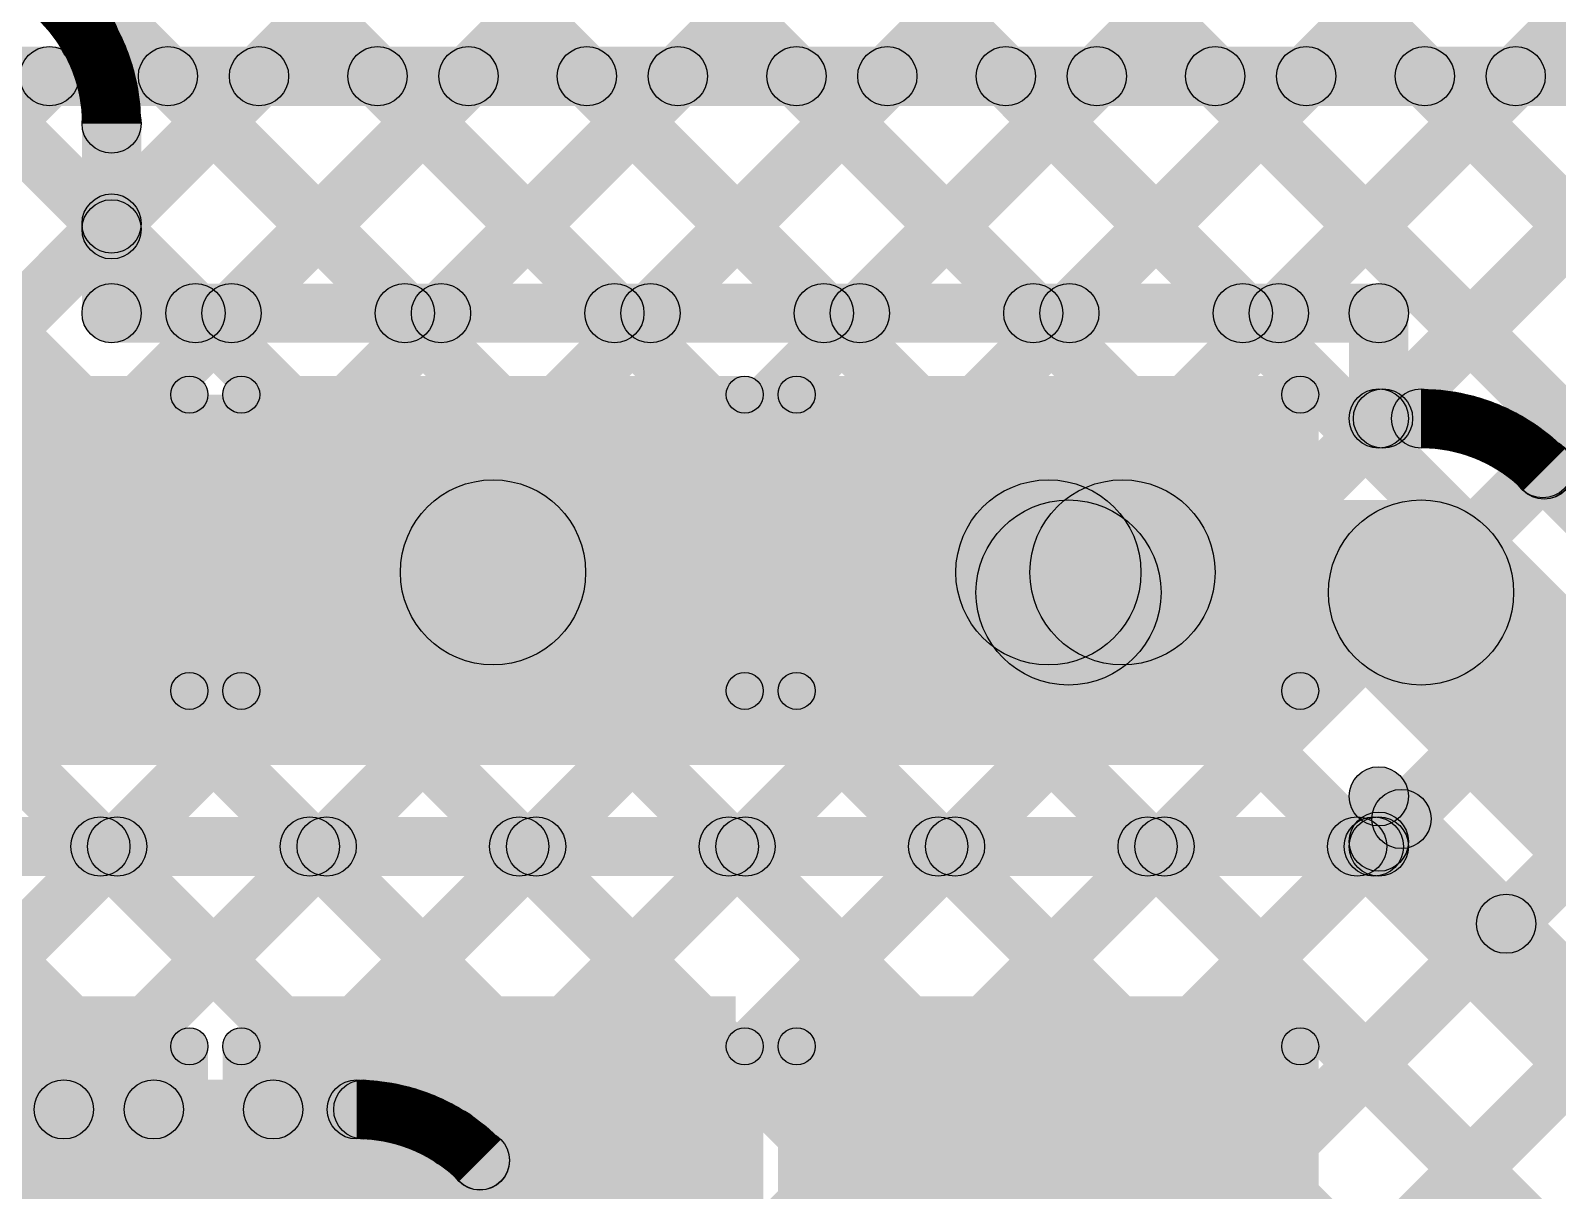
# Model space of a CAD drawing. Header units: millimetres. Extents: x -0.28 to 3.03, y -0.05 to 3.12.
# Drawn here: x 1.6239 to 1.8301, y 2.2626 to 2.4192 of the extents above; entities that cross this region are included whole.
import ezdxf

# ---------------------------------------------------------------- set-up
doc = ezdxf.new("R2010")
doc.units = ezdxf.units.MM
doc.header["$MEASUREMENT"] = 0
for name, color, linetype in [('BottomLayer', 5, 'Continuous'), ('TopLayer', 1, 'Continuous'), ('TopOverlay', 2, 'Continuous'), ('TopPaste', 8, 'Continuous'), ('TopSolder', 216, 'Continuous')]:
    doc.layers.add(name, color=color, linetype=linetype)

# ---------------------------------------------------------------- blocks, each defined once
blk = doc.blocks.new('C__0805_84')
at = {"layer": 'TopLayer'}
for points in [[(-0.06, 0.03), (-0.02, 0.03), (-0.02, -0.03), (-0.06, -0.03)], [(0.02, 0.03), (0.06, 0.03), (0.06, -0.03), (0.02, -0.03)]]:
    blk.add_hatch(color=1, dxfattribs=at).paths.add_polyline_path(points)
at = {"layer": 'TopOverlay'}
h = blk.add_hatch(color=2, dxfattribs=at)
edge = h.paths.add_edge_path()
edge.add_arc((-0.064, 0.034), 0.0025, 0, 360)
h = blk.add_hatch(color=2, dxfattribs=at)
edge = h.paths.add_edge_path()
edge.add_arc((-0.064, 0.034), 0.0025, 0, 360)
for points in [[(-0.024, 0.0365), (-0.024, 0.0315), (-0.064, 0.0315), (-0.064, 0.0365)], [(0.064, 0.0365), (0.064, 0.0315), (0.024, 0.0315), (0.024, 0.0365)], [(-0.0615, -0.034), (-0.0665, -0.034), (-0.0665, 0.034), (-0.0615, 0.034)], [(0.0665, -0.034), (0.0615, -0.034), (0.0615, 0.034), (0.0665, 0.034)], [(-0.024, -0.0315), (-0.024, -0.0365), (-0.064, -0.0365), (-0.064, -0.0315)], [(0.064, -0.0315), (0.064, -0.0365), (0.024, -0.0365), (0.024, -0.0315)]]:
    blk.add_hatch(color=2, dxfattribs=at).paths.add_polyline_path(points)
h = blk.add_hatch(color=2, dxfattribs=at)
edge = h.paths.add_edge_path()
edge.add_arc((-0.024, 0.034), 0.0025, 0, 360)
h = blk.add_hatch(color=2, dxfattribs=at)
edge = h.paths.add_edge_path()
edge.add_arc((0.024, 0.034), 0.0025, 0, 360)
h = blk.add_hatch(color=2, dxfattribs=at)
edge = h.paths.add_edge_path()
edge.add_arc((0.064, 0.034), 0.0025, 0, 360)
h = blk.add_hatch(color=2, dxfattribs=at)
edge = h.paths.add_edge_path()
edge.add_arc((0.064, 0.034), 0.0025, 0, 360)
h = blk.add_hatch(color=2, dxfattribs=at)
edge = h.paths.add_edge_path()
edge.add_arc((-0.064, -0.034), 0.0025, 0, 360)
h = blk.add_hatch(color=2, dxfattribs=at)
edge = h.paths.add_edge_path()
edge.add_arc((-0.064, -0.034), 0.0025, 0, 360)
h = blk.add_hatch(color=2, dxfattribs=at)
edge = h.paths.add_edge_path()
edge.add_arc((-0.024, -0.034), 0.0025, 0, 360)
h = blk.add_hatch(color=2, dxfattribs=at)
edge = h.paths.add_edge_path()
edge.add_arc((0.024, -0.034), 0.0025, 0, 360)
h = blk.add_hatch(color=2, dxfattribs=at)
edge = h.paths.add_edge_path()
edge.add_arc((0.064, -0.034), 0.0025, 0, 360)
h = blk.add_hatch(color=2, dxfattribs=at)
edge = h.paths.add_edge_path()
edge.add_arc((0.064, -0.034), 0.0025, 0, 360)
at = {"layer": 'TopPaste'}
for points in [[(-0.06, 0.03), (-0.02, 0.03), (-0.02, -0.03), (-0.06, -0.03)], [(0.02, 0.03), (0.06, 0.03), (0.06, -0.03), (0.02, -0.03)]]:
    blk.add_hatch(color=8, dxfattribs=at).paths.add_polyline_path(points)
at = {"layer": 'TopSolder'}
for points in [[(-0.06276, 0.03276), (-0.01724, 0.03276), (-0.01724, -0.03276), (-0.06276, -0.03276)], [(0.01724, 0.03276), (0.06276, 0.03276), (0.06276, -0.03276), (0.01724, -0.03276)]]:
    blk.add_hatch(color=216, dxfattribs=at).paths.add_polyline_path(points)
at = {"layer": 'TopOverlay'}
for centre in [(-0.064, 0.034), (-0.064, 0.034), (-0.024, 0.034), (0.024, 0.034), (0.064, 0.034), (0.064, 0.034), (-0.064, -0.034), (-0.064, -0.034), (-0.024, -0.034), (0.024, -0.034), (0.064, -0.034), (0.064, -0.034)]:
    blk.add_circle(centre, 0.0025, dxfattribs=at)
blk = doc.blocks.new('C__0805_85')
at = {"layer": 'TopLayer'}
for points in [[(-0.06, 0.03), (-0.02, 0.03), (-0.02, -0.03), (-0.06, -0.03)], [(0.02, 0.03), (0.06, 0.03), (0.06, -0.03), (0.02, -0.03)]]:
    blk.add_hatch(color=1, dxfattribs=at).paths.add_polyline_path(points)
at = {"layer": 'TopOverlay'}
h = blk.add_hatch(color=2, dxfattribs=at)
edge = h.paths.add_edge_path()
edge.add_arc((-0.064, 0.034), 0.0025, 0, 360)
h = blk.add_hatch(color=2, dxfattribs=at)
edge = h.paths.add_edge_path()
edge.add_arc((-0.064, 0.034), 0.0025, 0, 360)
for points in [[(-0.024, 0.0365), (-0.024, 0.0315), (-0.064, 0.0315), (-0.064, 0.0365)], [(0.064, 0.0365), (0.064, 0.0315), (0.024, 0.0315), (0.024, 0.0365)], [(-0.0615, -0.034), (-0.0665, -0.034), (-0.0665, 0.034), (-0.0615, 0.034)], [(0.0665, -0.034), (0.0615, -0.034), (0.0615, 0.034), (0.0665, 0.034)], [(-0.024, -0.0315), (-0.024, -0.0365), (-0.064, -0.0365), (-0.064, -0.0315)], [(0.064, -0.0315), (0.064, -0.0365), (0.024, -0.0365), (0.024, -0.0315)]]:
    blk.add_hatch(color=2, dxfattribs=at).paths.add_polyline_path(points)
h = blk.add_hatch(color=2, dxfattribs=at)
edge = h.paths.add_edge_path()
edge.add_arc((-0.024, 0.034), 0.0025, 0, 360)
h = blk.add_hatch(color=2, dxfattribs=at)
edge = h.paths.add_edge_path()
edge.add_arc((0.024, 0.034), 0.0025, 0, 360)
h = blk.add_hatch(color=2, dxfattribs=at)
edge = h.paths.add_edge_path()
edge.add_arc((0.064, 0.034), 0.0025, 0, 360)
h = blk.add_hatch(color=2, dxfattribs=at)
edge = h.paths.add_edge_path()
edge.add_arc((0.064, 0.034), 0.0025, 0, 360)
h = blk.add_hatch(color=2, dxfattribs=at)
edge = h.paths.add_edge_path()
edge.add_arc((-0.064, -0.034), 0.0025, 0, 360)
h = blk.add_hatch(color=2, dxfattribs=at)
edge = h.paths.add_edge_path()
edge.add_arc((-0.064, -0.034), 0.0025, 0, 360)
h = blk.add_hatch(color=2, dxfattribs=at)
edge = h.paths.add_edge_path()
edge.add_arc((-0.024, -0.034), 0.0025, 0, 360)
h = blk.add_hatch(color=2, dxfattribs=at)
edge = h.paths.add_edge_path()
edge.add_arc((0.024, -0.034), 0.0025, 0, 360)
h = blk.add_hatch(color=2, dxfattribs=at)
edge = h.paths.add_edge_path()
edge.add_arc((0.064, -0.034), 0.0025, 0, 360)
h = blk.add_hatch(color=2, dxfattribs=at)
edge = h.paths.add_edge_path()
edge.add_arc((0.064, -0.034), 0.0025, 0, 360)
at = {"layer": 'TopPaste'}
for points in [[(-0.06, 0.03), (-0.02, 0.03), (-0.02, -0.03), (-0.06, -0.03)], [(0.02, 0.03), (0.06, 0.03), (0.06, -0.03), (0.02, -0.03)]]:
    blk.add_hatch(color=8, dxfattribs=at).paths.add_polyline_path(points)
at = {"layer": 'TopSolder'}
for points in [[(-0.06276, 0.03276), (-0.01724, 0.03276), (-0.01724, -0.03276), (-0.06276, -0.03276)], [(0.01724, 0.03276), (0.06276, 0.03276), (0.06276, -0.03276), (0.01724, -0.03276)]]:
    blk.add_hatch(color=216, dxfattribs=at).paths.add_polyline_path(points)
at = {"layer": 'TopOverlay'}
for centre in [(-0.064, 0.034), (-0.064, 0.034), (-0.024, 0.034), (0.024, 0.034), (0.064, 0.034), (0.064, 0.034), (-0.064, -0.034), (-0.064, -0.034), (-0.024, -0.034), (0.024, -0.034), (0.064, -0.034), (0.064, -0.034)]:
    blk.add_circle(centre, 0.0025, dxfattribs=at)
blk = doc.blocks.new('C__0805_86')
at = {"layer": 'TopLayer'}
for points in [[(-0.06, 0.03), (-0.02, 0.03), (-0.02, -0.03), (-0.06, -0.03)], [(0.02, 0.03), (0.06, 0.03), (0.06, -0.03), (0.02, -0.03)]]:
    blk.add_hatch(color=1, dxfattribs=at).paths.add_polyline_path(points)
at = {"layer": 'TopOverlay'}
h = blk.add_hatch(color=2, dxfattribs=at)
edge = h.paths.add_edge_path()
edge.add_arc((-0.064, 0.034), 0.0025, 0, 360)
h = blk.add_hatch(color=2, dxfattribs=at)
edge = h.paths.add_edge_path()
edge.add_arc((-0.064, 0.034), 0.0025, 0, 360)
for points in [[(-0.024, 0.0365), (-0.024, 0.0315), (-0.064, 0.0315), (-0.064, 0.0365)], [(0.064, 0.0365), (0.064, 0.0315), (0.024, 0.0315), (0.024, 0.0365)], [(-0.0615, -0.034), (-0.0665, -0.034), (-0.0665, 0.034), (-0.0615, 0.034)], [(0.0665, -0.034), (0.0615, -0.034), (0.0615, 0.034), (0.0665, 0.034)], [(-0.024, -0.0315), (-0.024, -0.0365), (-0.064, -0.0365), (-0.064, -0.0315)], [(0.064, -0.0315), (0.064, -0.0365), (0.024, -0.0365), (0.024, -0.0315)]]:
    blk.add_hatch(color=2, dxfattribs=at).paths.add_polyline_path(points)
h = blk.add_hatch(color=2, dxfattribs=at)
edge = h.paths.add_edge_path()
edge.add_arc((-0.024, 0.034), 0.0025, 0, 360)
h = blk.add_hatch(color=2, dxfattribs=at)
edge = h.paths.add_edge_path()
edge.add_arc((0.024, 0.034), 0.0025, 0, 360)
h = blk.add_hatch(color=2, dxfattribs=at)
edge = h.paths.add_edge_path()
edge.add_arc((0.064, 0.034), 0.0025, 0, 360)
h = blk.add_hatch(color=2, dxfattribs=at)
edge = h.paths.add_edge_path()
edge.add_arc((0.064, 0.034), 0.0025, 0, 360)
h = blk.add_hatch(color=2, dxfattribs=at)
edge = h.paths.add_edge_path()
edge.add_arc((-0.064, -0.034), 0.0025, 0, 360)
h = blk.add_hatch(color=2, dxfattribs=at)
edge = h.paths.add_edge_path()
edge.add_arc((-0.064, -0.034), 0.0025, 0, 360)
h = blk.add_hatch(color=2, dxfattribs=at)
edge = h.paths.add_edge_path()
edge.add_arc((-0.024, -0.034), 0.0025, 0, 360)
h = blk.add_hatch(color=2, dxfattribs=at)
edge = h.paths.add_edge_path()
edge.add_arc((0.024, -0.034), 0.0025, 0, 360)
h = blk.add_hatch(color=2, dxfattribs=at)
edge = h.paths.add_edge_path()
edge.add_arc((0.064, -0.034), 0.0025, 0, 360)
h = blk.add_hatch(color=2, dxfattribs=at)
edge = h.paths.add_edge_path()
edge.add_arc((0.064, -0.034), 0.0025, 0, 360)
at = {"layer": 'TopPaste'}
for points in [[(-0.06, 0.03), (-0.02, 0.03), (-0.02, -0.03), (-0.06, -0.03)], [(0.02, 0.03), (0.06, 0.03), (0.06, -0.03), (0.02, -0.03)]]:
    blk.add_hatch(color=8, dxfattribs=at).paths.add_polyline_path(points)
at = {"layer": 'TopSolder'}
for points in [[(-0.06276, 0.03276), (-0.01724, 0.03276), (-0.01724, -0.03276), (-0.06276, -0.03276)], [(0.01724, 0.03276), (0.06276, 0.03276), (0.06276, -0.03276), (0.01724, -0.03276)]]:
    blk.add_hatch(color=216, dxfattribs=at).paths.add_polyline_path(points)
at = {"layer": 'TopOverlay'}
for centre in [(-0.064, 0.034), (-0.064, 0.034), (-0.024, 0.034), (0.024, 0.034), (0.064, 0.034), (0.064, 0.034), (-0.064, -0.034), (-0.064, -0.034), (-0.024, -0.034), (0.024, -0.034), (0.064, -0.034), (0.064, -0.034)]:
    blk.add_circle(centre, 0.0025, dxfattribs=at)

msp = doc.modelspace()

# ---------------------------------------------------------------- hatches: boundary and pattern name
at = {"layer": 'BottomLayer'}
for points in [[(1.03504, 2.409), (1.03504, 2.417), (2.481, 2.417), (2.481, 2.409)], [(1.48983, 2.27067), (1.48418, 2.27633), (1.62368, 2.41583), (1.62933, 2.41017)], [(1.49825, 2.41017), (1.50391, 2.41583), (1.64341, 2.27633), (1.63775, 2.27067)], [(1.51812, 2.27067), (1.51246, 2.27633), (1.65196, 2.41583), (1.65762, 2.41017)], [(1.52654, 2.41017), (1.53219, 2.41583), (1.67171, 2.27631), (1.66605, 2.27065)], [(1.5464, 2.27067), (1.54075, 2.27633), (1.68025, 2.41583), (1.6859, 2.41017)], [(1.55482, 2.41017), (1.56048, 2.41583), (2.23765, 1.73866), (2.23199, 1.733)], [(1.57469, 2.27067), (1.56903, 2.27633), (1.70853, 2.41583), (1.71419, 2.41017)], [(1.58311, 2.41017), (1.58876, 2.41583), (2.26593, 1.73866), (2.26028, 1.733)], [(1.60297, 2.27067), (1.59731, 2.27633), (1.73681, 2.41583), (1.74247, 2.41017)], [(1.61139, 2.41017), (1.61705, 2.41583), (2.29422, 1.73866), (2.28856, 1.733)], [(1.63125, 2.27067), (1.6256, 2.27633), (1.7651, 2.41583), (1.77075, 2.41017)], [(1.63967, 2.41017), (1.64533, 2.41583), (2.3225, 1.73866), (2.31684, 1.733)], [(1.65954, 2.27067), (1.65388, 2.27633), (1.79338, 2.41583), (1.79904, 2.41017)], [(1.66796, 2.41017), (1.67362, 2.41583), (2.35078, 1.73866), (2.34513, 1.733)], [(1.68387, 2.26672), (1.67821, 2.27238), (1.82167, 2.41583), (1.82732, 2.41017)], [(1.69834, 2.2529), (1.69268, 2.25856), (1.84995, 2.41583), (1.85561, 2.41017)], [(1.69624, 2.41017), (1.7019, 2.41583), (2.37907, 1.73866), (2.37341, 1.733)], [(1.71248, 2.23876), (1.70682, 2.24441), (1.87824, 2.41583), (1.88389, 2.41017)], [(1.72662, 2.22461), (1.72096, 2.23027), (1.90652, 2.41583), (1.91218, 2.41017)], [(1.72453, 2.41017), (1.73018, 2.41583), (2.40735, 1.73866), (2.4017, 1.733)], [(1.74076, 2.21047), (1.7351, 2.21613), (1.9348, 2.41583), (1.94046, 2.41017)], [(1.7549, 2.19633), (1.74925, 2.20199), (1.96309, 2.41583), (1.96874, 2.41017)], [(1.75281, 2.41017), (1.75847, 2.41583), (2.43564, 1.73866), (2.42998, 1.733)], [(1.7811, 2.41017), (1.78675, 2.41583), (2.46392, 1.73866), (2.45827, 1.733)], [(1.80938, 2.41017), (1.81504, 2.41583), (2.48943, 1.74144), (2.48377, 1.73578)], [(1.071, 2.2695), (1.071, 2.2775), (1.668, 2.2775), (1.668, 2.2695)], [(1.68181, 2.26377), (1.68746, 2.26943), (2.21823, 1.73866), (2.21257, 1.733)]]:
    msp.add_hatch(color=5, dxfattribs=at).paths.add_polyline_path(points)
h = msp.add_hatch(color=5, dxfattribs=at)
edge = h.paths.add_edge_path()
edge.add_arc((1.6265, 2.413), 0.004, 0, 360)
h = msp.add_hatch(color=5, dxfattribs=at)
edge = h.paths.add_edge_path()
edge.add_arc((1.6425, 2.413), 0.004, 0, 360)
h = msp.add_hatch(color=5, dxfattribs=at)
edge = h.paths.add_edge_path()
edge.add_arc((1.65479, 2.413), 0.004, 0, 360)
h = msp.add_hatch(color=5, dxfattribs=at)
edge = h.paths.add_edge_path()
edge.add_arc((1.67079, 2.413), 0.004, 0, 360)
h = msp.add_hatch(color=5, dxfattribs=at)
edge = h.paths.add_edge_path()
edge.add_arc((1.68307, 2.413), 0.004, 0, 360)
h = msp.add_hatch(color=5, dxfattribs=at)
edge = h.paths.add_edge_path()
edge.add_arc((1.69907, 2.413), 0.004, 0, 360)
h = msp.add_hatch(color=5, dxfattribs=at)
edge = h.paths.add_edge_path()
edge.add_arc((1.71136, 2.413), 0.004, 0, 360)
h = msp.add_hatch(color=5, dxfattribs=at)
edge = h.paths.add_edge_path()
edge.add_arc((1.72736, 2.413), 0.004, 0, 360)
h = msp.add_hatch(color=5, dxfattribs=at)
edge = h.paths.add_edge_path()
edge.add_arc((1.73964, 2.413), 0.004, 0, 360)
h = msp.add_hatch(color=5, dxfattribs=at)
edge = h.paths.add_edge_path()
edge.add_arc((1.75564, 2.413), 0.004, 0, 360)
h = msp.add_hatch(color=5, dxfattribs=at)
edge = h.paths.add_edge_path()
edge.add_arc((1.76793, 2.413), 0.004, 0, 360)
h = msp.add_hatch(color=5, dxfattribs=at)
edge = h.paths.add_edge_path()
edge.add_arc((1.78392, 2.413), 0.004, 0, 360)
h = msp.add_hatch(color=5, dxfattribs=at)
edge = h.paths.add_edge_path()
edge.add_arc((1.79621, 2.413), 0.004, 0, 360)
h = msp.add_hatch(color=5, dxfattribs=at)
edge = h.paths.add_edge_path()
edge.add_arc((1.81221, 2.413), 0.004, 0, 360)
h = msp.add_hatch(color=5, dxfattribs=at)
edge = h.paths.add_edge_path()
edge.add_arc((1.82449, 2.413), 0.004, 0, 360)
h = msp.add_hatch(color=5, dxfattribs=at)
edge = h.paths.add_edge_path()
edge.add_arc((1.62843, 2.2735), 0.004, 0, 360)
h = msp.add_hatch(color=5, dxfattribs=at)
edge = h.paths.add_edge_path()
edge.add_arc((1.64058, 2.2735), 0.004, 0, 360)
h = msp.add_hatch(color=5, dxfattribs=at)
edge = h.paths.add_edge_path()
edge.add_arc((1.65671, 2.2735), 0.004, 0, 360)
h = msp.add_hatch(color=5, dxfattribs=at)
edge = h.paths.add_edge_path()
edge.add_arc((1.668, 2.2735), 0.004, 0, 360)
h = msp.add_hatch(color=5, dxfattribs=at)
edge = h.paths.add_edge_path()
edge.add_arc((1.668, 2.2735), 0.004, 0, 360)
h = msp.add_hatch(color=5, dxfattribs=at)
edge = h.paths.add_edge_path()
edge.add_arc((1.668, 2.2735), 0.004, 0, 360)
h = msp.add_hatch(color=5, dxfattribs=at)
edge = h.paths.add_edge_path()
edge.add_arc((1.66888, 2.27348), 0.004, 0, 360)
h = msp.add_hatch(color=5, dxfattribs=at)
edge = h.paths.add_edge_path()
edge.add_arc((1.68104, 2.26955), 0.004, 0, 360)
h = msp.add_hatch(color=5, dxfattribs=at)
edge = h.paths.add_edge_path()
edge.add_arc((1.68462, 2.26662), 0.004, 0, 360)
h = msp.add_hatch(color=5, dxfattribs=at)
edge = h.paths.add_edge_path()
edge.add_arc((1.68463, 2.2666), 0.004, 0, 360)
h = msp.add_hatch(color=5, dxfattribs=at)
edge = h.paths.add_edge_path()
edge.add_arc((1.68463, 2.2666), 0.004, 0, 360)
at = {"layer": 'TopLayer'}
for points in [[(1.63461, 2.41545), (1.62896, 2.42111), (2.30968, 3.10183), (2.31533, 3.09617)], [(1.63772, 2.39027), (1.63206, 2.39593), (2.33796, 3.10183), (2.34362, 3.09617)], [(1.65391, 2.37818), (1.64825, 2.38384), (2.36625, 3.10183), (2.3719, 3.09617)], [(1.6822, 2.37818), (1.67654, 2.38384), (2.39453, 3.10183), (2.40019, 3.09617)], [(1.8094, 2.36397), (1.80374, 2.36962), (2.53595, 3.10183), (2.54161, 3.09617)], [(1.83098, 2.35726), (1.82532, 2.36291), (2.56424, 3.10183), (2.56989, 3.09617)], [(1.55701, 2.69082), (1.56267, 2.69648), (2.50528, 1.75386), (2.49963, 1.74821)], [(1.54321, 2.67634), (1.54886, 2.682), (2.48943, 1.74144), (2.48377, 1.73578)], [(1.4886, 2.67438), (1.49426, 2.68004), (1.79046, 2.38384), (1.7848, 2.37818)], [(1.71048, 2.37818), (1.70482, 2.38384), (1.99773, 2.67674), (2.00338, 2.67108)], [(1.52321, 2.66806), (1.52886, 2.67372), (2.48084, 1.72174), (2.47519, 1.71608)], [(1.73876, 2.37818), (1.73311, 2.38384), (2.0047, 2.65543), (2.01036, 2.64977)], [(1.49033, 2.64437), (1.49599, 2.65002), (1.76217, 2.38384), (1.75652, 2.37818)], [(1.76705, 2.37818), (1.76139, 2.38384), (2.01934, 2.64179), (2.025, 2.63613)], [(1.79533, 2.37818), (1.78968, 2.38384), (2.04222, 2.63638), (2.04788, 2.63072)], [(1.49206, 2.61435), (1.49772, 2.62001), (1.73389, 2.38384), (1.72823, 2.37818)], [(1.49206, 2.58607), (1.49772, 2.59173), (1.70561, 2.38384), (1.69995, 2.37818)], [(1.49206, 2.55779), (1.49772, 2.56344), (1.67732, 2.38384), (1.67166, 2.37818)], [(1.63889, 2.38101), (1.63089, 2.38101), (1.63089, 2.40661), (1.63889, 2.40661)], [(1.63206, 2.3895), (1.63772, 2.39516), (1.64904, 2.38384), (1.64338, 2.37818)], [(1.63489, 2.37701), (1.63489, 2.38501), (1.806, 2.38501), (1.806, 2.37701)], [(1.81, 2.36679), (1.802, 2.36679), (1.802, 2.38101), (1.81, 2.38101)], [(1.512, 2.32), (1.795, 2.32), (1.795, 2.37001), (1.512, 2.37001)], [(1.806, 2.36279), (1.806, 2.37079), (1.81171, 2.37079), (1.81171, 2.36279)], [(1.82551, 2.35706), (1.83117, 2.36272), (2.02443, 2.16946), (2.01877, 2.16381)], [(1.68639, 2.33351), (1.68639, 2.35851), (1.77139, 2.35851), (1.77139, 2.33351)], [(1.75255, 2.33717), (1.77023, 2.35485), (1.77294, 2.35213), (1.75527, 2.33446)], [(1.7641, 2.33079), (1.7641, 2.35579), (1.81171, 2.35579), (1.81171, 2.33079)], [(1.80287, 2.33446), (1.82054, 2.35213), (2.01384, 2.15884), (1.99616, 2.14116)], [(1.80317, 2.31294), (1.80883, 2.31859), (1.98433, 2.14309), (1.97867, 2.13744)], [(1.81, 2.309), (1.802, 2.309), (1.802, 2.31577), (1.81, 2.31577)], [(1.80883, 2.30682), (1.80317, 2.31248), (1.80623, 2.31554), (1.81189, 2.30988)], [(1.51732, 2.10017), (1.51167, 2.10583), (1.71767, 2.31183), (1.72332, 2.30617)], [(1.53043, 2.16985), (1.52477, 2.1755), (1.6611, 2.31183), (1.66675, 2.30617)], [(1.53043, 2.14156), (1.52477, 2.14722), (1.68938, 2.31183), (1.69504, 2.30617)], [(1.53043, 2.19813), (1.52477, 2.20379), (1.63281, 2.31183), (1.63847, 2.30617)], [(1.54561, 2.10017), (1.53995, 2.10583), (1.74595, 2.31183), (1.75161, 2.30617)], [(1.55371, 2.305), (1.55371, 2.313), (1.806, 2.313), (1.806, 2.305)], [(1.57389, 2.10017), (1.56824, 2.10583), (1.77424, 2.31183), (1.77989, 2.30617)], [(1.57397, 2.30617), (1.57963, 2.31183), (1.78563, 2.10583), (1.77997, 2.10017)], [(1.60218, 2.10017), (1.59652, 2.10583), (1.80252, 2.31183), (1.80818, 2.30617)], [(1.60225, 2.30617), (1.60791, 2.31183), (1.81391, 2.10583), (1.80825, 2.10017)], [(1.63054, 2.30617), (1.63619, 2.31183), (1.84219, 2.10583), (1.83654, 2.10017)], [(1.65882, 2.30617), (1.66448, 2.31183), (1.87048, 2.10583), (1.86482, 2.10017)], [(1.68711, 2.30617), (1.69276, 2.31183), (1.89876, 2.10583), (1.89311, 2.10017)], [(1.71539, 2.30617), (1.72105, 2.31183), (1.92705, 2.10583), (1.92139, 2.10017)], [(1.74367, 2.30617), (1.74933, 2.31183), (1.95553, 2.10563), (1.94987, 2.09997)], [(1.77196, 2.30617), (1.77762, 2.31183), (1.98433, 2.10512), (1.97867, 2.09946)], [(1.80024, 2.30617), (1.8059, 2.31183), (1.98433, 2.1334), (1.97867, 2.12774)], [(1.63046, 2.10017), (1.6248, 2.10583), (1.82037, 2.3014), (1.82603, 2.29574)], [(1.65875, 2.10017), (1.65309, 2.10583), (1.83451, 2.28725), (1.84017, 2.2816)]]:
    msp.add_hatch(color=1, dxfattribs=at).paths.add_polyline_path(points)
h = msp.add_hatch(color=1, dxfattribs=at)
edge = h.paths.add_edge_path()
edge.add_arc((1.63179, 2.41828), 0.004, 0, 360)
h = msp.add_hatch(color=1, dxfattribs=at)
edge = h.paths.add_edge_path()
edge.add_arc((1.63489, 2.40661), 0.004, 0, 360)
h = msp.add_hatch(color=1, dxfattribs=at)
edge = h.paths.add_edge_path()
edge.add_arc((1.63489, 2.40661), 0.004, 0, 360)
h = msp.add_hatch(color=1, dxfattribs=at)
edge = h.paths.add_edge_path()
edge.add_arc((1.63489, 2.40661), 0.004, 0, 360)
h = msp.add_hatch(color=1, dxfattribs=at)
edge = h.paths.add_edge_path()
edge.add_arc((1.63489, 2.3931), 0.004, 0, 360)
h = msp.add_hatch(color=1, dxfattribs=at)
edge = h.paths.add_edge_path()
edge.add_arc((1.63489, 2.39233), 0.004, 0, 360)
h = msp.add_hatch(color=1, dxfattribs=at)
edge = h.paths.add_edge_path()
edge.add_arc((1.63489, 2.38101), 0.004, 0, 360)
h = msp.add_hatch(color=1, dxfattribs=at)
edge = h.paths.add_edge_path()
edge.add_arc((1.63489, 2.38101), 0.004, 0, 360)
h = msp.add_hatch(color=1, dxfattribs=at)
edge = h.paths.add_edge_path()
edge.add_arc((1.64621, 2.38101), 0.004, 0, 360)
h = msp.add_hatch(color=1, dxfattribs=at)
edge = h.paths.add_edge_path()
edge.add_arc((1.65108, 2.38101), 0.004, 0, 360)
h = msp.add_hatch(color=1, dxfattribs=at)
edge = h.paths.add_edge_path()
edge.add_arc((1.67449, 2.38101), 0.004, 0, 360)
h = msp.add_hatch(color=1, dxfattribs=at)
edge = h.paths.add_edge_path()
edge.add_arc((1.67937, 2.38101), 0.004, 0, 360)
h = msp.add_hatch(color=1, dxfattribs=at)
edge = h.paths.add_edge_path()
edge.add_arc((1.70278, 2.38101), 0.004, 0, 360)
h = msp.add_hatch(color=1, dxfattribs=at)
edge = h.paths.add_edge_path()
edge.add_arc((1.70765, 2.38101), 0.004, 0, 360)
h = msp.add_hatch(color=1, dxfattribs=at)
edge = h.paths.add_edge_path()
edge.add_arc((1.73106, 2.38101), 0.004, 0, 360)
h = msp.add_hatch(color=1, dxfattribs=at)
edge = h.paths.add_edge_path()
edge.add_arc((1.73594, 2.38101), 0.004, 0, 360)
h = msp.add_hatch(color=1, dxfattribs=at)
edge = h.paths.add_edge_path()
edge.add_arc((1.75935, 2.38101), 0.004, 0, 360)
h = msp.add_hatch(color=1, dxfattribs=at)
edge = h.paths.add_edge_path()
edge.add_arc((1.76422, 2.38101), 0.004, 0, 360)
h = msp.add_hatch(color=1, dxfattribs=at)
edge = h.paths.add_edge_path()
edge.add_arc((1.78763, 2.38101), 0.004, 0, 360)
h = msp.add_hatch(color=1, dxfattribs=at)
edge = h.paths.add_edge_path()
edge.add_arc((1.7925, 2.38101), 0.004, 0, 360)
h = msp.add_hatch(color=1, dxfattribs=at)
edge = h.paths.add_edge_path()
edge.add_arc((1.806, 2.38101), 0.004, 0, 360)
h = msp.add_hatch(color=1, dxfattribs=at)
edge = h.paths.add_edge_path()
edge.add_arc((1.806, 2.38101), 0.004, 0, 360)
h = msp.add_hatch(color=1, dxfattribs=at)
edge = h.paths.add_edge_path()
edge.add_arc((1.806, 2.36679), 0.004, 0, 360)
h = msp.add_hatch(color=1, dxfattribs=at)
edge = h.paths.add_edge_path()
edge.add_arc((1.806, 2.36679), 0.004, 0, 360)
h = msp.add_hatch(color=1, dxfattribs=at)
edge = h.paths.add_edge_path()
edge.add_arc((1.80657, 2.36679), 0.004, 0, 360)
h = msp.add_hatch(color=1, dxfattribs=at)
edge = h.paths.add_edge_path()
edge.add_arc((1.81171, 2.36679), 0.004, 0, 360)
h = msp.add_hatch(color=1, dxfattribs=at)
edge = h.paths.add_edge_path()
edge.add_arc((1.81171, 2.36679), 0.004, 0, 360)
h = msp.add_hatch(color=1, dxfattribs=at)
edge = h.paths.add_edge_path()
edge.add_arc((1.81171, 2.36679), 0.004, 0, 360)
h = msp.add_hatch(color=1, dxfattribs=at)
edge = h.paths.add_edge_path()
edge.add_arc((1.82815, 2.36008), 0.004, 0, 360)
h = msp.add_hatch(color=1, dxfattribs=at)
edge = h.paths.add_edge_path()
edge.add_arc((1.82832, 2.35991), 0.004, 0, 360)
h = msp.add_hatch(color=1, dxfattribs=at)
edge = h.paths.add_edge_path()
edge.add_arc((1.82834, 2.35989), 0.004, 0, 360)
h = msp.add_hatch(color=1, dxfattribs=at)
edge = h.paths.add_edge_path()
edge.add_arc((1.82834, 2.35989), 0.004, 0, 360)
h = msp.add_hatch(color=1, dxfattribs=at)
edge = h.paths.add_edge_path()
edge.add_arc((1.68639, 2.34601), 0.0125, 0, 360)
h = msp.add_hatch(color=1, dxfattribs=at)
edge = h.paths.add_edge_path()
edge.add_arc((1.76139, 2.34601), 0.0125, 0, 360)
h = msp.add_hatch(color=1, dxfattribs=at)
edge = h.paths.add_edge_path()
edge.add_arc((1.77139, 2.34601), 0.0125, 0, 360)
h = msp.add_hatch(color=1, dxfattribs=at)
edge = h.paths.add_edge_path()
edge.add_arc((1.7641, 2.34329), 0.0125, 0, 360)
h = msp.add_hatch(color=1, dxfattribs=at)
edge = h.paths.add_edge_path()
edge.add_arc((1.7641, 2.34329), 0.0125, 0, 360)
h = msp.add_hatch(color=1, dxfattribs=at)
edge = h.paths.add_edge_path()
edge.add_arc((1.81171, 2.34329), 0.0125, 0, 360)
h = msp.add_hatch(color=1, dxfattribs=at)
edge = h.paths.add_edge_path()
edge.add_arc((1.81171, 2.34329), 0.0125, 0, 360)
h = msp.add_hatch(color=1, dxfattribs=at)
edge = h.paths.add_edge_path()
edge.add_arc((1.806, 2.31577), 0.004, 0, 360)
h = msp.add_hatch(color=1, dxfattribs=at)
edge = h.paths.add_edge_path()
edge.add_arc((1.806, 2.31577), 0.004, 0, 360)
h = msp.add_hatch(color=1, dxfattribs=at)
edge = h.paths.add_edge_path()
edge.add_arc((1.80906, 2.31271), 0.004, 0, 360)
h = msp.add_hatch(color=1, dxfattribs=at)
edge = h.paths.add_edge_path()
edge.add_arc((1.806, 2.30965), 0.004, 0, 360)
h = msp.add_hatch(color=1, dxfattribs=at)
edge = h.paths.add_edge_path()
edge.add_arc((1.63337, 2.309), 0.004, 0, 360)
h = msp.add_hatch(color=1, dxfattribs=at)
edge = h.paths.add_edge_path()
edge.add_arc((1.63564, 2.309), 0.004, 0, 360)
h = msp.add_hatch(color=1, dxfattribs=at)
edge = h.paths.add_edge_path()
edge.add_arc((1.66165, 2.309), 0.004, 0, 360)
h = msp.add_hatch(color=1, dxfattribs=at)
edge = h.paths.add_edge_path()
edge.add_arc((1.66393, 2.309), 0.004, 0, 360)
h = msp.add_hatch(color=1, dxfattribs=at)
edge = h.paths.add_edge_path()
edge.add_arc((1.68993, 2.309), 0.004, 0, 360)
h = msp.add_hatch(color=1, dxfattribs=at)
edge = h.paths.add_edge_path()
edge.add_arc((1.69221, 2.309), 0.004, 0, 360)
h = msp.add_hatch(color=1, dxfattribs=at)
edge = h.paths.add_edge_path()
edge.add_arc((1.71822, 2.309), 0.004, 0, 360)
h = msp.add_hatch(color=1, dxfattribs=at)
edge = h.paths.add_edge_path()
edge.add_arc((1.7205, 2.309), 0.004, 0, 360)
h = msp.add_hatch(color=1, dxfattribs=at)
edge = h.paths.add_edge_path()
edge.add_arc((1.7465, 2.309), 0.004, 0, 360)
h = msp.add_hatch(color=1, dxfattribs=at)
edge = h.paths.add_edge_path()
edge.add_arc((1.74878, 2.309), 0.004, 0, 360)
h = msp.add_hatch(color=1, dxfattribs=at)
edge = h.paths.add_edge_path()
edge.add_arc((1.77479, 2.309), 0.004, 0, 360)
h = msp.add_hatch(color=1, dxfattribs=at)
edge = h.paths.add_edge_path()
edge.add_arc((1.77706, 2.309), 0.004, 0, 360)
h = msp.add_hatch(color=1, dxfattribs=at)
edge = h.paths.add_edge_path()
edge.add_arc((1.80307, 2.309), 0.004, 0, 360)
h = msp.add_hatch(color=1, dxfattribs=at)
edge = h.paths.add_edge_path()
edge.add_arc((1.80535, 2.309), 0.004, 0, 360)
h = msp.add_hatch(color=1, dxfattribs=at)
edge = h.paths.add_edge_path()
edge.add_arc((1.806, 2.309), 0.004, 0, 360)
h = msp.add_hatch(color=1, dxfattribs=at)
edge = h.paths.add_edge_path()
edge.add_arc((1.806, 2.309), 0.004, 0, 360)
h = msp.add_hatch(color=1, dxfattribs=at)
edge = h.paths.add_edge_path()
edge.add_arc((1.8232, 2.29857), 0.004, 0, 360)

# ---------------------------------------------------------------- linework, layer by layer
at = {"layer": 'BottomLayer', "const_width": 0.008}
for points in [[(1.668, 2.2735, -0.199188), (1.68463, 2.2666)], [(1.668, 2.2735, -0.198912), (1.68462, 2.26662)]]:
    msp.add_lwpolyline(points, format="xyb", dxfattribs=at)
at = {"layer": 'BottomLayer'}
for centre in [(1.6265, 2.413), (1.6425, 2.413), (1.65479, 2.413), (1.67079, 2.413), (1.68307, 2.413), (1.69907, 2.413), (1.71136, 2.413), (1.72736, 2.413), (1.73964, 2.413), (1.75564, 2.413), (1.76793, 2.413), (1.78392, 2.413), (1.79621, 2.413), (1.81221, 2.413), (1.82449, 2.413), (1.62843, 2.2735), (1.64058, 2.2735), (1.65671, 2.2735), (1.668, 2.2735), (1.668, 2.2735), (1.668, 2.2735), (1.66888, 2.27348), (1.68104, 2.26955), (1.68462, 2.26662), (1.68463, 2.2666), (1.68463, 2.2666)]:
    msp.add_circle(centre, 0.004, dxfattribs=at)
at = {"layer": 'TopLayer', "const_width": 0.008}
for points in [[(1.62799, 2.42325, -0.199188), (1.63489, 2.40661)], [(1.62801, 2.42323, -0.198912), (1.63489, 2.40661)], [(1.81171, 2.36679, -0.198912), (1.82832, 2.35991)], [(1.81171, 2.36679, -0.199188), (1.82834, 2.35989)]]:
    msp.add_lwpolyline(points, format="xyb", dxfattribs=at)
at = {"layer": 'TopLayer'}
for centre, radius in [((1.63179, 2.41828), 0.004), ((1.63489, 2.40661), 0.004), ((1.63489, 2.40661), 0.004), ((1.63489, 2.40661), 0.004), ((1.63489, 2.3931), 0.004), ((1.63489, 2.39233), 0.004), ((1.63489, 2.38101), 0.004), ((1.63489, 2.38101), 0.004), ((1.64621, 2.38101), 0.004), ((1.65108, 2.38101), 0.004), ((1.67449, 2.38101), 0.004), ((1.67937, 2.38101), 0.004), ((1.70278, 2.38101), 0.004), ((1.70765, 2.38101), 0.004), ((1.73106, 2.38101), 0.004), ((1.73594, 2.38101), 0.004), ((1.75935, 2.38101), 0.004), ((1.76422, 2.38101), 0.004), ((1.78763, 2.38101), 0.004), ((1.7925, 2.38101), 0.004), ((1.806, 2.38101), 0.004), ((1.806, 2.38101), 0.004), ((1.806, 2.36679), 0.004), ((1.806, 2.36679), 0.004), ((1.80657, 2.36679), 0.004), ((1.81171, 2.36679), 0.004), ((1.81171, 2.36679), 0.004), ((1.81171, 2.36679), 0.004), ((1.82815, 2.36008), 0.004), ((1.82832, 2.35991), 0.004), ((1.82834, 2.35989), 0.004), ((1.82834, 2.35989), 0.004), ((1.68639, 2.34601), 0.0125), ((1.76139, 2.34601), 0.0125), ((1.77139, 2.34601), 0.0125), ((1.7641, 2.34329), 0.0125), ((1.7641, 2.34329), 0.0125), ((1.81171, 2.34329), 0.0125), ((1.81171, 2.34329), 0.0125), ((1.806, 2.31577), 0.004), ((1.806, 2.31577), 0.004), ((1.80906, 2.31271), 0.004), ((1.806, 2.30965), 0.004), ((1.63337, 2.309), 0.004), ((1.63564, 2.309), 0.004), ((1.66165, 2.309), 0.004), ((1.66393, 2.309), 0.004), ((1.68993, 2.309), 0.004), ((1.69221, 2.309), 0.004), ((1.71822, 2.309), 0.004), ((1.7205, 2.309), 0.004), ((1.7465, 2.309), 0.004), ((1.74878, 2.309), 0.004), ((1.77479, 2.309), 0.004), ((1.77706, 2.309), 0.004), ((1.80307, 2.309), 0.004), ((1.80535, 2.309), 0.004), ((1.806, 2.309), 0.004), ((1.806, 2.309), 0.004), ((1.8232, 2.29857), 0.004)]:
    msp.add_circle(centre, radius, dxfattribs=at)

# ---------------------------------------------------------------- block references
at = {"rotation": 270}
for name, p in [('C__0805_84', (1.61139, 2.30601)), ('C__0805_85', (1.68639, 2.30601)), ('C__0805_86', (1.76139, 2.30601))]:
    msp.add_blockref(name, p, dxfattribs=at)

doc.saveas('drawing.dxf')
